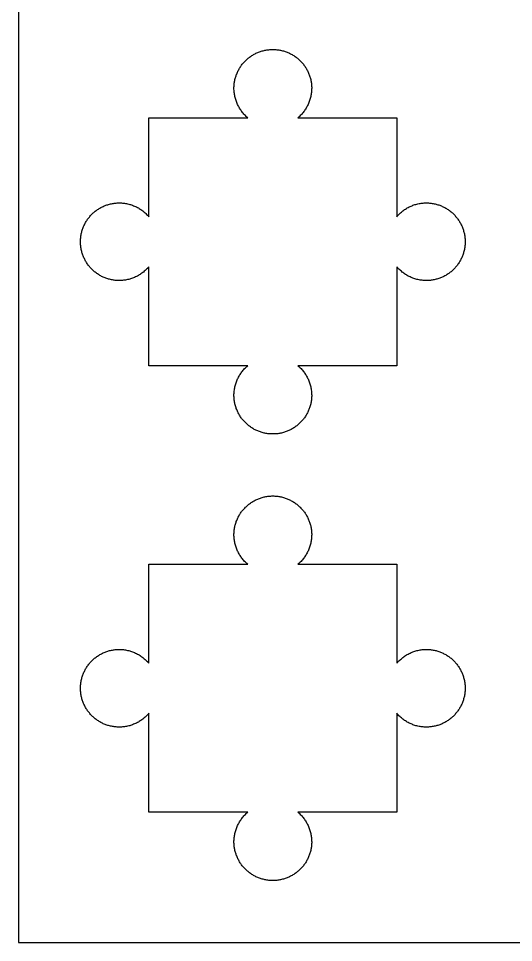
# Model space of a CAD drawing. Extents: x 0.2 to 37.3, y 0.2 to 30.1.
# Drawn here: x 0.25 to 8.23, y 0.25 to 15.16 of the extents above; entities that cross this region are included whole.
import ezdxf

# ---------------------------------------------------------------- set-up
doc = ezdxf.new("R2010")
doc.units = 0
doc.layers.add('LAYER_1', color=18, linetype='CONTINUOUS')
doc.layers.add('MALE', color=18, linetype='CONTINUOUS')

msp = doc.modelspace()

# ---------------------------------------------------------------- linework, layer by layer
at = {"layer": 'LAYER_1'}
msp.add_lwpolyline([(0.25, 0.25), (37.264, 0.25), (37.264, 30.061), (0.25, 30.061)], close=True, dxfattribs=at)
at = {"layer": 'MALE'}
for points in [[(2.351, 9.554), (2.351, 11.15), (2.34, 11.137), (2.329, 11.124), (2.317, 11.112), (2.304, 11.1), (2.292, 11.088), (2.279, 11.077), (2.266, 11.066), (2.253, 11.056), (2.239, 11.046), (2.225, 11.036), (2.211, 11.027), (2.197, 11.018), (2.183, 11.009), (2.168, 11.001), (2.153, 10.993), (2.138, 10.986), (2.122, 10.979), (2.107, 10.973), (2.091, 10.967), (2.075, 10.961), (2.059, 10.956), (2.043, 10.951), (2.027, 10.947), (2.01, 10.943), (1.994, 10.939), (1.977, 10.936), (1.96, 10.934), (1.943, 10.932), (1.926, 10.93), (1.909, 10.929), (1.892, 10.928), (1.875, 10.928), (1.859, 10.928), (1.843, 10.929), (1.827, 10.93), (1.811, 10.931), (1.795, 10.933), (1.78, 10.935), (1.764, 10.938), (1.749, 10.941), (1.734, 10.944), (1.719, 10.948), (1.704, 10.952), (1.689, 10.956), (1.675, 10.961), (1.66, 10.966), (1.646, 10.971), (1.632, 10.977), (1.618, 10.983), (1.604, 10.99), (1.59, 10.996), (1.577, 11.003), (1.564, 11.011), (1.551, 11.019), (1.538, 11.027), (1.526, 11.035), (1.513, 11.043), (1.501, 11.052), (1.489, 11.061), (1.477, 11.071), (1.466, 11.081), (1.455, 11.091), (1.444, 11.101), (1.433, 11.111), (1.423, 11.122), (1.412, 11.133), (1.402, 11.144), (1.393, 11.156), (1.383, 11.168), (1.374, 11.179), (1.365, 11.192), (1.357, 11.204), (1.348, 11.217), (1.34, 11.229), (1.333, 11.242), (1.325, 11.256), (1.318, 11.269), (1.312, 11.283), (1.305, 11.296), (1.299, 11.31), (1.293, 11.325), (1.288, 11.339), (1.283, 11.353), (1.278, 11.368), (1.274, 11.383), (1.27, 11.398), (1.266, 11.413), (1.263, 11.428), (1.26, 11.443), (1.257, 11.459), (1.255, 11.474), (1.253, 11.49), (1.252, 11.506), (1.251, 11.522), (1.25, 11.538), (1.25, 11.554), (1.25, 11.57), (1.251, 11.586), (1.252, 11.602), (1.253, 11.618), (1.255, 11.634), (1.257, 11.65), (1.26, 11.665), (1.263, 11.68), (1.266, 11.696), (1.27, 11.711), (1.274, 11.726), (1.278, 11.74), (1.283, 11.755), (1.288, 11.77), (1.293, 11.784), (1.299, 11.798), (1.305, 11.812), (1.312, 11.826), (1.318, 11.839), (1.325, 11.853), (1.333, 11.866), (1.34, 11.879), (1.348, 11.892), (1.357, 11.904), (1.365, 11.917), (1.374, 11.929), (1.383, 11.941), (1.393, 11.953), (1.402, 11.964), (1.412, 11.975), (1.423, 11.986), (1.433, 11.997), (1.444, 12.008), (1.455, 12.018), (1.466, 12.028), (1.477, 12.038), (1.489, 12.047), (1.501, 12.056), (1.513, 12.065), (1.526, 12.074), (1.538, 12.082), (1.551, 12.09), (1.564, 12.098), (1.577, 12.105), (1.59, 12.112), (1.604, 12.119), (1.618, 12.125), (1.632, 12.131), (1.646, 12.137), (1.66, 12.143), (1.675, 12.148), (1.689, 12.152), (1.704, 12.157), (1.719, 12.161), (1.734, 12.164), (1.749, 12.168), (1.764, 12.171), (1.78, 12.173), (1.795, 12.176), (1.811, 12.177), (1.827, 12.179), (1.843, 12.18), (1.859, 12.18), (1.875, 12.181), (1.892, 12.18), (1.909, 12.18), (1.926, 12.178), (1.943, 12.177), (1.96, 12.175), (1.977, 12.172), (1.994, 12.169), (2.01, 12.166), (2.027, 12.162), (2.043, 12.157), (2.059, 12.153), (2.075, 12.147), (2.091, 12.142), (2.107, 12.136), (2.122, 12.129), (2.138, 12.122), (2.153, 12.115), (2.168, 12.107), (2.183, 12.099), (2.197, 12.091), (2.211, 12.082), (2.225, 12.072), (2.239, 12.063), (2.253, 12.053), (2.266, 12.042), (2.279, 12.031), (2.292, 12.02), (2.304, 12.008), (2.317, 11.996), (2.329, 11.984), (2.34, 11.971), (2.351, 11.958), (2.351, 13.554), (3.947, 13.554), (3.934, 13.565), (3.921, 13.577), (3.909, 13.589), (3.897, 13.601), (3.886, 13.614), (3.874, 13.626), (3.864, 13.639), (3.853, 13.653), (3.843, 13.666), (3.833, 13.68), (3.824, 13.694), (3.815, 13.709), (3.807, 13.723), (3.798, 13.738), (3.791, 13.753), (3.783, 13.768), (3.776, 13.783), (3.77, 13.799), (3.764, 13.814), (3.758, 13.83), (3.753, 13.846), (3.748, 13.863), (3.744, 13.879), (3.74, 13.895), (3.737, 13.912), (3.734, 13.929), (3.731, 13.945), (3.729, 13.962), (3.727, 13.979), (3.726, 13.996), (3.725, 14.013), (3.725, 14.031), (3.725, 14.047), (3.726, 14.063), (3.727, 14.079), (3.728, 14.094), (3.73, 14.11), (3.732, 14.126), (3.735, 14.141), (3.738, 14.157), (3.741, 14.172), (3.745, 14.187), (3.749, 14.202), (3.753, 14.216), (3.758, 14.231), (3.763, 14.245), (3.769, 14.26), (3.774, 14.274), (3.78, 14.288), (3.787, 14.302), (3.794, 14.315), (3.801, 14.329), (3.808, 14.342), (3.816, 14.355), (3.824, 14.367), (3.832, 14.38), (3.841, 14.392), (3.849, 14.405), (3.859, 14.416), (3.868, 14.428), (3.878, 14.44), (3.888, 14.451), (3.898, 14.462), (3.909, 14.473), (3.919, 14.483), (3.93, 14.493), (3.942, 14.503), (3.953, 14.513), (3.965, 14.522), (3.977, 14.531), (3.989, 14.54), (4.001, 14.549), (4.014, 14.557), (4.027, 14.565), (4.04, 14.573), (4.053, 14.58), (4.066, 14.587), (4.08, 14.594), (4.094, 14.6), (4.108, 14.606), (4.122, 14.612), (4.136, 14.618), (4.151, 14.623), (4.165, 14.628), (4.18, 14.632), (4.195, 14.636), (4.21, 14.64), (4.225, 14.643), (4.241, 14.646), (4.256, 14.648), (4.272, 14.651), (4.287, 14.652), (4.303, 14.654), (4.319, 14.655), (4.335, 14.655), (4.351, 14.656), (4.368, 14.655), (4.384, 14.655), (4.4, 14.654), (4.415, 14.652), (4.431, 14.651), (4.447, 14.648), (4.462, 14.646), (4.478, 14.643), (4.493, 14.64), (4.508, 14.636), (4.523, 14.632), (4.538, 14.628), (4.552, 14.623), (4.567, 14.618), (4.581, 14.612), (4.595, 14.606), (4.609, 14.6), (4.623, 14.594), (4.637, 14.587), (4.65, 14.58), (4.663, 14.573), (4.676, 14.565), (4.689, 14.557), (4.702, 14.549), (4.714, 14.54), (4.726, 14.531), (4.738, 14.522), (4.75, 14.513), (4.761, 14.503), (4.773, 14.493), (4.784, 14.483), (4.794, 14.473), (4.805, 14.462), (4.815, 14.451), (4.825, 14.44), (4.835, 14.428), (4.844, 14.416), (4.853, 14.405), (4.862, 14.392), (4.871, 14.38), (4.879, 14.367), (4.887, 14.355), (4.895, 14.342), (4.902, 14.329), (4.909, 14.315), (4.916, 14.302), (4.922, 14.288), (4.929, 14.274), (4.934, 14.26), (4.94, 14.245), (4.945, 14.231), (4.95, 14.216), (4.954, 14.202), (4.958, 14.187), (4.962, 14.172), (4.965, 14.157), (4.968, 14.141), (4.971, 14.126), (4.973, 14.11), (4.975, 14.094), (4.976, 14.079), (4.977, 14.063), (4.978, 14.047), (4.978, 14.031), (4.977, 14.013), (4.977, 13.996), (4.976, 13.979), (4.974, 13.962), (4.972, 13.945), (4.969, 13.929), (4.966, 13.912), (4.963, 13.895), (4.959, 13.879), (4.955, 13.863), (4.95, 13.846), (4.945, 13.83), (4.939, 13.814), (4.933, 13.799), (4.926, 13.783), (4.919, 13.768), (4.912, 13.753), (4.904, 13.738), (4.896, 13.723), (4.888, 13.709), (4.879, 13.694), (4.87, 13.68), (4.86, 13.666), (4.85, 13.653), (4.839, 13.639), (4.828, 13.626), (4.817, 13.614), (4.806, 13.601), (4.794, 13.589), (4.781, 13.577), (4.769, 13.565), (4.756, 13.554), (6.351, 13.554), (6.351, 11.958), (6.363, 11.971), (6.374, 11.984), (6.386, 11.996), (6.398, 12.008), (6.411, 12.02), (6.424, 12.031), (6.437, 12.042), (6.45, 12.053), (6.464, 12.063), (6.477, 12.072), (6.491, 12.082), (6.506, 12.091), (6.52, 12.099), (6.535, 12.107), (6.55, 12.115), (6.565, 12.122), (6.58, 12.129), (6.596, 12.136), (6.612, 12.142), (6.628, 12.147), (6.644, 12.153), (6.66, 12.157), (6.676, 12.162), (6.692, 12.166), (6.709, 12.169), (6.726, 12.172), (6.743, 12.175), (6.759, 12.177), (6.776, 12.178), (6.793, 12.18), (6.811, 12.18), (6.828, 12.181), (6.844, 12.18), (6.86, 12.18), (6.876, 12.179), (6.892, 12.177), (6.907, 12.176), (6.923, 12.173), (6.938, 12.171), (6.954, 12.168), (6.969, 12.164), (6.984, 12.161), (6.999, 12.157), (7.014, 12.152), (7.028, 12.148), (7.043, 12.143), (7.057, 12.137), (7.071, 12.131), (7.085, 12.125), (7.099, 12.119), (7.112, 12.112), (7.126, 12.105), (7.139, 12.098), (7.152, 12.09), (7.165, 12.082), (7.177, 12.074), (7.19, 12.065), (7.202, 12.056), (7.214, 12.047), (7.225, 12.038), (7.237, 12.028), (7.248, 12.018), (7.259, 12.008), (7.27, 11.997), (7.28, 11.986), (7.29, 11.975), (7.3, 11.964), (7.31, 11.953), (7.319, 11.941), (7.329, 11.929), (7.337, 11.917), (7.346, 11.904), (7.354, 11.892), (7.362, 11.879), (7.37, 11.866), (7.377, 11.853), (7.384, 11.839), (7.391, 11.826), (7.398, 11.812), (7.404, 11.798), (7.409, 11.784), (7.415, 11.77), (7.42, 11.755), (7.425, 11.74), (7.429, 11.726), (7.433, 11.711), (7.437, 11.696), (7.44, 11.68), (7.443, 11.665), (7.446, 11.65), (7.448, 11.634), (7.45, 11.618), (7.451, 11.602), (7.452, 11.586), (7.453, 11.57), (7.453, 11.554), (7.453, 11.538), (7.452, 11.522), (7.451, 11.506), (7.45, 11.49), (7.448, 11.474), (7.446, 11.459), (7.443, 11.443), (7.44, 11.428), (7.437, 11.413), (7.433, 11.398), (7.429, 11.383), (7.425, 11.368), (7.42, 11.353), (7.415, 11.339), (7.409, 11.325), (7.404, 11.31), (7.398, 11.296), (7.391, 11.283), (7.384, 11.269), (7.377, 11.256), (7.37, 11.242), (7.362, 11.229), (7.354, 11.217), (7.346, 11.204), (7.337, 11.192), (7.329, 11.179), (7.319, 11.168), (7.31, 11.156), (7.3, 11.144), (7.29, 11.133), (7.28, 11.122), (7.27, 11.111), (7.259, 11.101), (7.248, 11.091), (7.237, 11.081), (7.225, 11.071), (7.214, 11.061), (7.202, 11.052), (7.19, 11.043), (7.177, 11.035), (7.165, 11.027), (7.152, 11.019), (7.139, 11.011), (7.126, 11.003), (7.112, 10.996), (7.099, 10.99), (7.085, 10.983), (7.071, 10.977), (7.057, 10.971), (7.043, 10.966), (7.028, 10.961), (7.014, 10.956), (6.999, 10.952), (6.984, 10.948), (6.969, 10.944), (6.954, 10.941), (6.938, 10.938), (6.923, 10.935), (6.907, 10.933), (6.892, 10.931), (6.876, 10.93), (6.86, 10.929), (6.844, 10.928), (6.828, 10.928), (6.811, 10.928), (6.793, 10.929), (6.776, 10.93), (6.759, 10.932), (6.743, 10.934), (6.726, 10.936), (6.709, 10.939), (6.692, 10.943), (6.676, 10.947), (6.66, 10.951), (6.644, 10.956), (6.628, 10.961), (6.612, 10.967), (6.596, 10.973), (6.58, 10.979), (6.565, 10.986), (6.55, 10.993), (6.535, 11.001), (6.52, 11.009), (6.506, 11.018), (6.491, 11.027), (6.477, 11.036), (6.464, 11.046), (6.45, 11.056), (6.437, 11.066), (6.424, 11.077), (6.411, 11.088), (6.398, 11.1), (6.386, 11.112), (6.374, 11.124), (6.363, 11.137), (6.351, 11.15), (6.351, 9.554), (4.756, 9.554), (4.769, 9.543), (4.781, 9.531), (4.794, 9.519), (4.806, 9.507), (4.817, 9.495), (4.828, 9.482), (4.839, 9.469), (4.85, 9.456), (4.86, 9.442), (4.87, 9.428), (4.879, 9.414), (4.888, 9.4), (4.896, 9.385), (4.904, 9.371), (4.912, 9.356), (4.919, 9.341), (4.926, 9.325), (4.933, 9.31), (4.939, 9.294), (4.945, 9.278), (4.95, 9.262), (4.955, 9.246), (4.959, 9.23), (4.963, 9.213), (4.966, 9.197), (4.969, 9.18), (4.972, 9.163), (4.974, 9.146), (4.976, 9.129), (4.977, 9.112), (4.977, 9.095), (4.978, 9.078), (4.978, 9.062), (4.977, 9.046), (4.976, 9.03), (4.975, 9.014), (4.973, 8.998), (4.971, 8.983), (4.968, 8.967), (4.965, 8.952), (4.962, 8.937), (4.958, 8.922), (4.954, 8.907), (4.95, 8.892), (4.945, 8.877), (4.94, 8.863), (4.934, 8.849), (4.929, 8.835), (4.922, 8.821), (4.916, 8.807), (4.909, 8.793), (4.902, 8.78), (4.895, 8.767), (4.887, 8.754), (4.879, 8.741), (4.871, 8.728), (4.862, 8.716), (4.853, 8.704), (4.844, 8.692), (4.835, 8.68), (4.825, 8.669), (4.815, 8.658), (4.805, 8.647), (4.794, 8.636), (4.784, 8.625), (4.773, 8.615), (4.761, 8.605), (4.75, 8.596), (4.738, 8.586), (4.726, 8.577), (4.714, 8.568), (4.702, 8.56), (4.689, 8.551), (4.676, 8.543), (4.663, 8.536), (4.65, 8.528), (4.637, 8.521), (4.623, 8.514), (4.609, 8.508), (4.595, 8.502), (4.581, 8.496), (4.567, 8.491), (4.552, 8.486), (4.538, 8.481), (4.523, 8.477), (4.508, 8.472), (4.493, 8.469), (4.478, 8.465), (4.462, 8.463), (4.447, 8.46), (4.431, 8.458), (4.415, 8.456), (4.4, 8.455), (4.384, 8.454), (4.368, 8.453), (4.351, 8.453), (4.335, 8.453), (4.319, 8.454), (4.303, 8.455), (4.287, 8.456), (4.272, 8.458), (4.256, 8.46), (4.241, 8.463), (4.225, 8.465), (4.21, 8.469), (4.195, 8.472), (4.18, 8.477), (4.165, 8.481), (4.151, 8.486), (4.136, 8.491), (4.122, 8.496), (4.108, 8.502), (4.094, 8.508), (4.08, 8.514), (4.066, 8.521), (4.053, 8.528), (4.04, 8.536), (4.027, 8.543), (4.014, 8.551), (4.001, 8.56), (3.989, 8.568), (3.977, 8.577), (3.965, 8.586), (3.953, 8.596), (3.942, 8.605), (3.93, 8.615), (3.919, 8.625), (3.909, 8.636), (3.898, 8.647), (3.888, 8.658), (3.878, 8.669), (3.868, 8.68), (3.859, 8.692), (3.849, 8.704), (3.841, 8.716), (3.832, 8.728), (3.824, 8.741), (3.816, 8.754), (3.808, 8.767), (3.801, 8.78), (3.794, 8.793), (3.787, 8.807), (3.78, 8.821), (3.774, 8.835), (3.769, 8.849), (3.763, 8.863), (3.758, 8.877), (3.753, 8.892), (3.749, 8.907), (3.745, 8.922), (3.741, 8.937), (3.738, 8.952), (3.735, 8.967), (3.732, 8.983), (3.73, 8.998), (3.728, 9.014), (3.727, 9.03), (3.726, 9.046), (3.725, 9.062), (3.725, 9.078), (3.725, 9.095), (3.726, 9.112), (3.727, 9.129), (3.729, 9.146), (3.731, 9.163), (3.734, 9.18), (3.737, 9.197), (3.74, 9.213), (3.744, 9.23), (3.748, 9.246), (3.753, 9.262), (3.758, 9.278), (3.764, 9.294), (3.77, 9.31), (3.776, 9.325), (3.783, 9.341), (3.791, 9.356), (3.798, 9.371), (3.807, 9.385), (3.815, 9.4), (3.824, 9.414), (3.833, 9.428), (3.843, 9.442), (3.853, 9.456), (3.864, 9.469), (3.874, 9.482), (3.886, 9.495), (3.897, 9.507), (3.909, 9.519), (3.921, 9.531), (3.934, 9.543), (3.947, 9.554)], [(2.351, 2.351), (2.351, 3.947), (2.34, 3.934), (2.329, 3.921), (2.317, 3.909), (2.304, 3.897), (2.292, 3.886), (2.279, 3.874), (2.266, 3.864), (2.253, 3.853), (2.239, 3.843), (2.225, 3.833), (2.211, 3.824), (2.197, 3.815), (2.183, 3.807), (2.168, 3.798), (2.153, 3.791), (2.138, 3.783), (2.122, 3.776), (2.107, 3.77), (2.091, 3.764), (2.075, 3.758), (2.059, 3.753), (2.043, 3.748), (2.027, 3.744), (2.01, 3.74), (1.994, 3.737), (1.977, 3.734), (1.96, 3.731), (1.943, 3.729), (1.926, 3.727), (1.909, 3.726), (1.892, 3.725), (1.875, 3.725), (1.859, 3.725), (1.843, 3.726), (1.827, 3.727), (1.811, 3.728), (1.795, 3.73), (1.78, 3.732), (1.764, 3.735), (1.749, 3.738), (1.734, 3.741), (1.719, 3.745), (1.704, 3.749), (1.689, 3.753), (1.675, 3.758), (1.66, 3.763), (1.646, 3.769), (1.632, 3.774), (1.618, 3.78), (1.604, 3.787), (1.59, 3.794), (1.577, 3.801), (1.564, 3.808), (1.551, 3.816), (1.538, 3.824), (1.526, 3.832), (1.513, 3.841), (1.501, 3.849), (1.489, 3.859), (1.477, 3.868), (1.466, 3.878), (1.455, 3.888), (1.444, 3.898), (1.433, 3.909), (1.423, 3.919), (1.412, 3.93), (1.402, 3.942), (1.393, 3.953), (1.383, 3.965), (1.374, 3.977), (1.365, 3.989), (1.357, 4.001), (1.348, 4.014), (1.34, 4.027), (1.333, 4.04), (1.325, 4.053), (1.318, 4.066), (1.312, 4.08), (1.305, 4.094), (1.299, 4.108), (1.293, 4.122), (1.288, 4.136), (1.283, 4.151), (1.278, 4.165), (1.274, 4.18), (1.27, 4.195), (1.266, 4.21), (1.263, 4.225), (1.26, 4.241), (1.257, 4.256), (1.255, 4.272), (1.253, 4.287), (1.252, 4.303), (1.251, 4.319), (1.25, 4.335), (1.25, 4.351), (1.25, 4.368), (1.251, 4.384), (1.252, 4.4), (1.253, 4.415), (1.255, 4.431), (1.257, 4.447), (1.26, 4.462), (1.263, 4.478), (1.266, 4.493), (1.27, 4.508), (1.274, 4.523), (1.278, 4.538), (1.283, 4.552), (1.288, 4.567), (1.293, 4.581), (1.299, 4.595), (1.305, 4.609), (1.312, 4.623), (1.318, 4.637), (1.325, 4.65), (1.333, 4.663), (1.34, 4.676), (1.348, 4.689), (1.357, 4.702), (1.365, 4.714), (1.374, 4.726), (1.383, 4.738), (1.393, 4.75), (1.402, 4.761), (1.412, 4.773), (1.423, 4.784), (1.433, 4.794), (1.444, 4.805), (1.455, 4.815), (1.466, 4.825), (1.477, 4.835), (1.489, 4.844), (1.501, 4.853), (1.513, 4.862), (1.526, 4.871), (1.538, 4.879), (1.551, 4.887), (1.564, 4.895), (1.577, 4.902), (1.59, 4.909), (1.604, 4.916), (1.618, 4.922), (1.632, 4.929), (1.646, 4.934), (1.66, 4.94), (1.675, 4.945), (1.689, 4.95), (1.704, 4.954), (1.719, 4.958), (1.734, 4.962), (1.749, 4.965), (1.764, 4.968), (1.78, 4.971), (1.795, 4.973), (1.811, 4.975), (1.827, 4.976), (1.843, 4.977), (1.859, 4.978), (1.875, 4.978), (1.892, 4.977), (1.909, 4.977), (1.926, 4.976), (1.943, 4.974), (1.96, 4.972), (1.977, 4.969), (1.994, 4.966), (2.01, 4.963), (2.027, 4.959), (2.043, 4.955), (2.059, 4.95), (2.075, 4.945), (2.091, 4.939), (2.107, 4.933), (2.122, 4.926), (2.138, 4.919), (2.153, 4.912), (2.168, 4.904), (2.183, 4.896), (2.197, 4.888), (2.211, 4.879), (2.225, 4.87), (2.239, 4.86), (2.253, 4.85), (2.266, 4.839), (2.279, 4.828), (2.292, 4.817), (2.304, 4.806), (2.317, 4.794), (2.329, 4.781), (2.34, 4.769), (2.351, 4.756), (2.351, 6.351), (3.947, 6.351), (3.934, 6.363), (3.921, 6.374), (3.909, 6.386), (3.897, 6.398), (3.886, 6.411), (3.874, 6.424), (3.864, 6.437), (3.853, 6.45), (3.843, 6.464), (3.833, 6.477), (3.824, 6.491), (3.815, 6.506), (3.807, 6.52), (3.798, 6.535), (3.791, 6.55), (3.783, 6.565), (3.776, 6.58), (3.77, 6.596), (3.764, 6.612), (3.758, 6.628), (3.753, 6.644), (3.748, 6.66), (3.744, 6.676), (3.74, 6.692), (3.737, 6.709), (3.734, 6.726), (3.731, 6.743), (3.729, 6.759), (3.727, 6.776), (3.726, 6.793), (3.725, 6.811), (3.725, 6.828), (3.725, 6.844), (3.726, 6.86), (3.727, 6.876), (3.728, 6.892), (3.73, 6.907), (3.732, 6.923), (3.735, 6.938), (3.738, 6.954), (3.741, 6.969), (3.745, 6.984), (3.749, 6.999), (3.753, 7.014), (3.758, 7.028), (3.763, 7.043), (3.769, 7.057), (3.774, 7.071), (3.78, 7.085), (3.787, 7.099), (3.794, 7.112), (3.801, 7.126), (3.808, 7.139), (3.816, 7.152), (3.824, 7.165), (3.832, 7.177), (3.841, 7.19), (3.849, 7.202), (3.859, 7.214), (3.868, 7.225), (3.878, 7.237), (3.888, 7.248), (3.898, 7.259), (3.909, 7.27), (3.919, 7.28), (3.93, 7.29), (3.942, 7.3), (3.953, 7.31), (3.965, 7.319), (3.977, 7.329), (3.989, 7.337), (4.001, 7.346), (4.014, 7.354), (4.027, 7.362), (4.04, 7.37), (4.053, 7.377), (4.066, 7.384), (4.08, 7.391), (4.094, 7.398), (4.108, 7.404), (4.122, 7.409), (4.136, 7.415), (4.151, 7.42), (4.165, 7.425), (4.18, 7.429), (4.195, 7.433), (4.21, 7.437), (4.225, 7.44), (4.241, 7.443), (4.256, 7.446), (4.272, 7.448), (4.287, 7.45), (4.303, 7.451), (4.319, 7.452), (4.335, 7.453), (4.351, 7.453), (4.368, 7.453), (4.384, 7.452), (4.4, 7.451), (4.415, 7.45), (4.431, 7.448), (4.447, 7.446), (4.462, 7.443), (4.478, 7.44), (4.493, 7.437), (4.508, 7.433), (4.523, 7.429), (4.538, 7.425), (4.552, 7.42), (4.567, 7.415), (4.581, 7.409), (4.595, 7.404), (4.609, 7.398), (4.623, 7.391), (4.637, 7.384), (4.65, 7.377), (4.663, 7.37), (4.676, 7.362), (4.689, 7.354), (4.702, 7.346), (4.714, 7.337), (4.726, 7.329), (4.738, 7.319), (4.75, 7.31), (4.761, 7.3), (4.773, 7.29), (4.784, 7.28), (4.794, 7.27), (4.805, 7.259), (4.815, 7.248), (4.825, 7.237), (4.835, 7.225), (4.844, 7.214), (4.853, 7.202), (4.862, 7.19), (4.871, 7.177), (4.879, 7.165), (4.887, 7.152), (4.895, 7.139), (4.902, 7.126), (4.909, 7.112), (4.916, 7.099), (4.922, 7.085), (4.929, 7.071), (4.934, 7.057), (4.94, 7.043), (4.945, 7.028), (4.95, 7.014), (4.954, 6.999), (4.958, 6.984), (4.962, 6.969), (4.965, 6.954), (4.968, 6.938), (4.971, 6.923), (4.973, 6.907), (4.975, 6.892), (4.976, 6.876), (4.977, 6.86), (4.978, 6.844), (4.978, 6.828), (4.977, 6.811), (4.977, 6.793), (4.976, 6.776), (4.974, 6.759), (4.972, 6.743), (4.969, 6.726), (4.966, 6.709), (4.963, 6.692), (4.959, 6.676), (4.955, 6.66), (4.95, 6.644), (4.945, 6.628), (4.939, 6.612), (4.933, 6.596), (4.926, 6.58), (4.919, 6.565), (4.912, 6.55), (4.904, 6.535), (4.896, 6.52), (4.888, 6.506), (4.879, 6.491), (4.87, 6.477), (4.86, 6.464), (4.85, 6.45), (4.839, 6.437), (4.828, 6.424), (4.817, 6.411), (4.806, 6.398), (4.794, 6.386), (4.781, 6.374), (4.769, 6.363), (4.756, 6.351), (6.351, 6.351), (6.351, 4.756), (6.363, 4.769), (6.374, 4.781), (6.386, 4.794), (6.398, 4.806), (6.411, 4.817), (6.424, 4.828), (6.437, 4.839), (6.45, 4.85), (6.464, 4.86), (6.477, 4.87), (6.491, 4.879), (6.506, 4.888), (6.52, 4.896), (6.535, 4.904), (6.55, 4.912), (6.565, 4.919), (6.58, 4.926), (6.596, 4.933), (6.612, 4.939), (6.628, 4.945), (6.644, 4.95), (6.66, 4.955), (6.676, 4.959), (6.692, 4.963), (6.709, 4.966), (6.726, 4.969), (6.743, 4.972), (6.759, 4.974), (6.776, 4.976), (6.793, 4.977), (6.811, 4.977), (6.828, 4.978), (6.844, 4.978), (6.86, 4.977), (6.876, 4.976), (6.892, 4.975), (6.907, 4.973), (6.923, 4.971), (6.938, 4.968), (6.954, 4.965), (6.969, 4.962), (6.984, 4.958), (6.999, 4.954), (7.014, 4.95), (7.028, 4.945), (7.043, 4.94), (7.057, 4.934), (7.071, 4.929), (7.085, 4.922), (7.099, 4.916), (7.112, 4.909), (7.126, 4.902), (7.139, 4.895), (7.152, 4.887), (7.165, 4.879), (7.177, 4.871), (7.19, 4.862), (7.202, 4.853), (7.214, 4.844), (7.225, 4.835), (7.237, 4.825), (7.248, 4.815), (7.259, 4.805), (7.27, 4.794), (7.28, 4.784), (7.29, 4.773), (7.3, 4.761), (7.31, 4.75), (7.319, 4.738), (7.329, 4.726), (7.337, 4.714), (7.346, 4.702), (7.354, 4.689), (7.362, 4.676), (7.37, 4.663), (7.377, 4.65), (7.384, 4.637), (7.391, 4.623), (7.398, 4.609), (7.404, 4.595), (7.409, 4.581), (7.415, 4.567), (7.42, 4.552), (7.425, 4.538), (7.429, 4.523), (7.433, 4.508), (7.437, 4.493), (7.44, 4.478), (7.443, 4.462), (7.446, 4.447), (7.448, 4.431), (7.45, 4.415), (7.451, 4.4), (7.452, 4.384), (7.453, 4.368), (7.453, 4.351), (7.453, 4.335), (7.452, 4.319), (7.451, 4.303), (7.45, 4.287), (7.448, 4.272), (7.446, 4.256), (7.443, 4.241), (7.44, 4.225), (7.437, 4.21), (7.433, 4.195), (7.429, 4.18), (7.425, 4.165), (7.42, 4.151), (7.415, 4.136), (7.409, 4.122), (7.404, 4.108), (7.398, 4.094), (7.391, 4.08), (7.384, 4.066), (7.377, 4.053), (7.37, 4.04), (7.362, 4.027), (7.354, 4.014), (7.346, 4.001), (7.337, 3.989), (7.329, 3.977), (7.319, 3.965), (7.31, 3.953), (7.3, 3.942), (7.29, 3.93), (7.28, 3.919), (7.27, 3.909), (7.259, 3.898), (7.248, 3.888), (7.237, 3.878), (7.225, 3.868), (7.214, 3.859), (7.202, 3.849), (7.19, 3.841), (7.177, 3.832), (7.165, 3.824), (7.152, 3.816), (7.139, 3.808), (7.126, 3.801), (7.112, 3.794), (7.099, 3.787), (7.085, 3.78), (7.071, 3.774), (7.057, 3.769), (7.043, 3.763), (7.028, 3.758), (7.014, 3.753), (6.999, 3.749), (6.984, 3.745), (6.969, 3.741), (6.954, 3.738), (6.938, 3.735), (6.923, 3.732), (6.907, 3.73), (6.892, 3.728), (6.876, 3.727), (6.86, 3.726), (6.844, 3.725), (6.828, 3.725), (6.811, 3.725), (6.793, 3.726), (6.776, 3.727), (6.759, 3.729), (6.743, 3.731), (6.726, 3.734), (6.709, 3.737), (6.692, 3.74), (6.676, 3.744), (6.66, 3.748), (6.644, 3.753), (6.628, 3.758), (6.612, 3.764), (6.596, 3.77), (6.58, 3.776), (6.565, 3.783), (6.55, 3.791), (6.535, 3.798), (6.52, 3.807), (6.506, 3.815), (6.491, 3.824), (6.477, 3.833), (6.464, 3.843), (6.45, 3.853), (6.437, 3.864), (6.424, 3.874), (6.411, 3.886), (6.398, 3.897), (6.386, 3.909), (6.374, 3.921), (6.363, 3.934), (6.351, 3.947), (6.351, 2.351), (4.756, 2.351), (4.769, 2.34), (4.781, 2.329), (4.794, 2.317), (4.806, 2.304), (4.817, 2.292), (4.828, 2.279), (4.839, 2.266), (4.85, 2.253), (4.86, 2.239), (4.87, 2.225), (4.879, 2.211), (4.888, 2.197), (4.896, 2.183), (4.904, 2.168), (4.912, 2.153), (4.919, 2.138), (4.926, 2.122), (4.933, 2.107), (4.939, 2.091), (4.945, 2.075), (4.95, 2.059), (4.955, 2.043), (4.959, 2.027), (4.963, 2.01), (4.966, 1.994), (4.969, 1.977), (4.972, 1.96), (4.974, 1.943), (4.976, 1.926), (4.977, 1.909), (4.977, 1.892), (4.978, 1.875), (4.978, 1.859), (4.977, 1.843), (4.976, 1.827), (4.975, 1.811), (4.973, 1.795), (4.971, 1.78), (4.968, 1.764), (4.965, 1.749), (4.962, 1.734), (4.958, 1.719), (4.954, 1.704), (4.95, 1.689), (4.945, 1.675), (4.94, 1.66), (4.934, 1.646), (4.929, 1.632), (4.922, 1.618), (4.916, 1.604), (4.909, 1.59), (4.902, 1.577), (4.895, 1.564), (4.887, 1.551), (4.879, 1.538), (4.871, 1.526), (4.862, 1.513), (4.853, 1.501), (4.844, 1.489), (4.835, 1.477), (4.825, 1.466), (4.815, 1.455), (4.805, 1.444), (4.794, 1.433), (4.784, 1.423), (4.773, 1.412), (4.761, 1.402), (4.75, 1.393), (4.738, 1.383), (4.726, 1.374), (4.714, 1.365), (4.702, 1.357), (4.689, 1.348), (4.676, 1.34), (4.663, 1.333), (4.65, 1.325), (4.637, 1.318), (4.623, 1.312), (4.609, 1.305), (4.595, 1.299), (4.581, 1.293), (4.567, 1.288), (4.552, 1.283), (4.538, 1.278), (4.523, 1.274), (4.508, 1.27), (4.493, 1.266), (4.478, 1.263), (4.462, 1.26), (4.447, 1.257), (4.431, 1.255), (4.415, 1.253), (4.4, 1.252), (4.384, 1.251), (4.368, 1.25), (4.351, 1.25), (4.335, 1.25), (4.319, 1.251), (4.303, 1.252), (4.287, 1.253), (4.272, 1.255), (4.256, 1.257), (4.241, 1.26), (4.225, 1.263), (4.21, 1.266), (4.195, 1.27), (4.18, 1.274), (4.165, 1.278), (4.151, 1.283), (4.136, 1.288), (4.122, 1.293), (4.108, 1.299), (4.094, 1.305), (4.08, 1.312), (4.066, 1.318), (4.053, 1.325), (4.04, 1.333), (4.027, 1.34), (4.014, 1.348), (4.001, 1.357), (3.989, 1.365), (3.977, 1.374), (3.965, 1.383), (3.953, 1.393), (3.942, 1.402), (3.93, 1.412), (3.919, 1.423), (3.909, 1.433), (3.898, 1.444), (3.888, 1.455), (3.878, 1.466), (3.868, 1.477), (3.859, 1.489), (3.849, 1.501), (3.841, 1.513), (3.832, 1.526), (3.824, 1.538), (3.816, 1.551), (3.808, 1.564), (3.801, 1.577), (3.794, 1.59), (3.787, 1.604), (3.78, 1.618), (3.774, 1.632), (3.769, 1.646), (3.763, 1.66), (3.758, 1.675), (3.753, 1.689), (3.749, 1.704), (3.745, 1.719), (3.741, 1.734), (3.738, 1.749), (3.735, 1.764), (3.732, 1.78), (3.73, 1.795), (3.728, 1.811), (3.727, 1.827), (3.726, 1.843), (3.725, 1.859), (3.725, 1.875), (3.725, 1.892), (3.726, 1.909), (3.727, 1.926), (3.729, 1.943), (3.731, 1.96), (3.734, 1.977), (3.737, 1.994), (3.74, 2.01), (3.744, 2.027), (3.748, 2.043), (3.753, 2.059), (3.758, 2.075), (3.764, 2.091), (3.77, 2.107), (3.776, 2.122), (3.783, 2.138), (3.791, 2.153), (3.798, 2.168), (3.807, 2.183), (3.815, 2.197), (3.824, 2.211), (3.833, 2.225), (3.843, 2.239), (3.853, 2.253), (3.864, 2.266), (3.874, 2.279), (3.886, 2.292), (3.897, 2.304), (3.909, 2.317), (3.921, 2.329), (3.934, 2.34), (3.947, 2.351)]]:
    msp.add_lwpolyline(points, close=True, dxfattribs=at)

doc.saveas('drawing.dxf')
